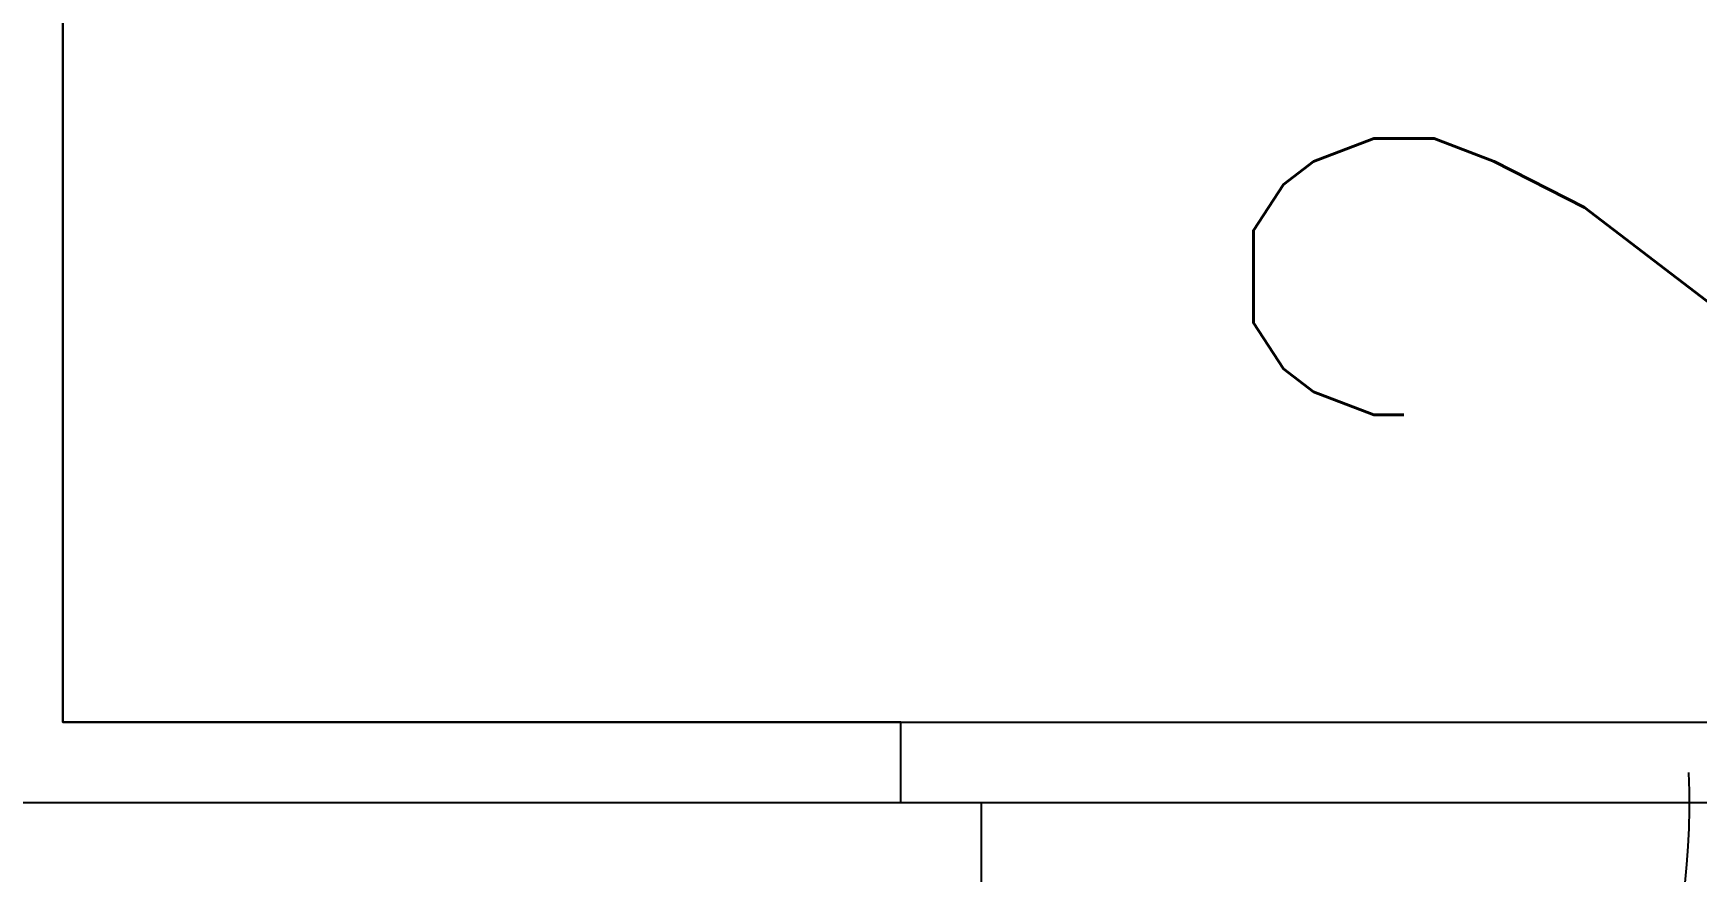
# Model space of a CAD drawing. Header units: inches. Extents: x -234 to 3525, y 0 to 2715.
# Drawn here: x 442.5 to 525.4, y 1074.5 to 1116.3 of the extents above; entities that cross this region are included whole.
import ezdxf
from ezdxf.enums import TextEntityAlignment as Align

# ---------------------------------------------------------------- set-up
doc = ezdxf.new("R2010")
doc.units = ezdxf.units.IN
doc.header["$LTSCALE"] = 10
doc.header["$MEASUREMENT"] = 0
for name, color, linetype in [('A-DOOR', 2, 'CONTINUOUS'), ('A-IDEN-VNUM', 4, 'CONTINUOUS'), ('A-WALL', 5, 'CONTINUOUS'), ('AREA-ASSIGN', 7, 'CONTINUOUS')]:
    doc.layers.add(name, color=color, linetype=linetype)
doc.styles.add('ROOMVNUMBER', font='simplex.shx', dxfattribs={"width": 0.85})

msp = doc.modelspace()

# ---------------------------------------------------------------- linework, layer by layer
at = {"layer": 'A-DOOR'}
msp.add_line((489.75, 1078), (489.75, 1042), dxfattribs=at)
msp.add_arc((489, 1078), 36.031, 272.38594, 2.38594, dxfattribs=at)
at = {"layer": 'A-WALL'}
for p, q in [((444, 1082), (444, 1158)), ((485.75, 1082), (444, 1082)), ((485.75, 1078), (485.75, 1082)), ((436, 1078), (485.75, 1078))]:
    msp.add_line(p, q, dxfattribs=at)
at = {"layer": 'AREA-ASSIGN'}
msp.add_lwpolyline([(528, 1082), (528, 1094), (636, 1094), (636, 1158), (444, 1158), (444, 1082), (446, 1082), (449, 1082), (485, 1082), (487, 1082), (489, 1082), (523, 1082), (525, 1082)], close=True, dxfattribs=at)
msp.add_lwpolyline([(378, 972), (378, 990), (378, 1078), (530, 1078), (530, 1090), (636, 1090), (636, 1078), (807.813, 1078), (810, 972)], dxfattribs=at)

# ---------------------------------------------------------------- texts
at = {"layer": 'A-IDEN-VNUM', "style": 'ROOMVNUMBER', "width": 0.85}
msp.add_text('212', height=31.5, rotation=90, dxfattribs=at).set_placement((519.055, 1127.161), align=Align.MIDDLE_CENTER)

doc.saveas('drawing.dxf')
